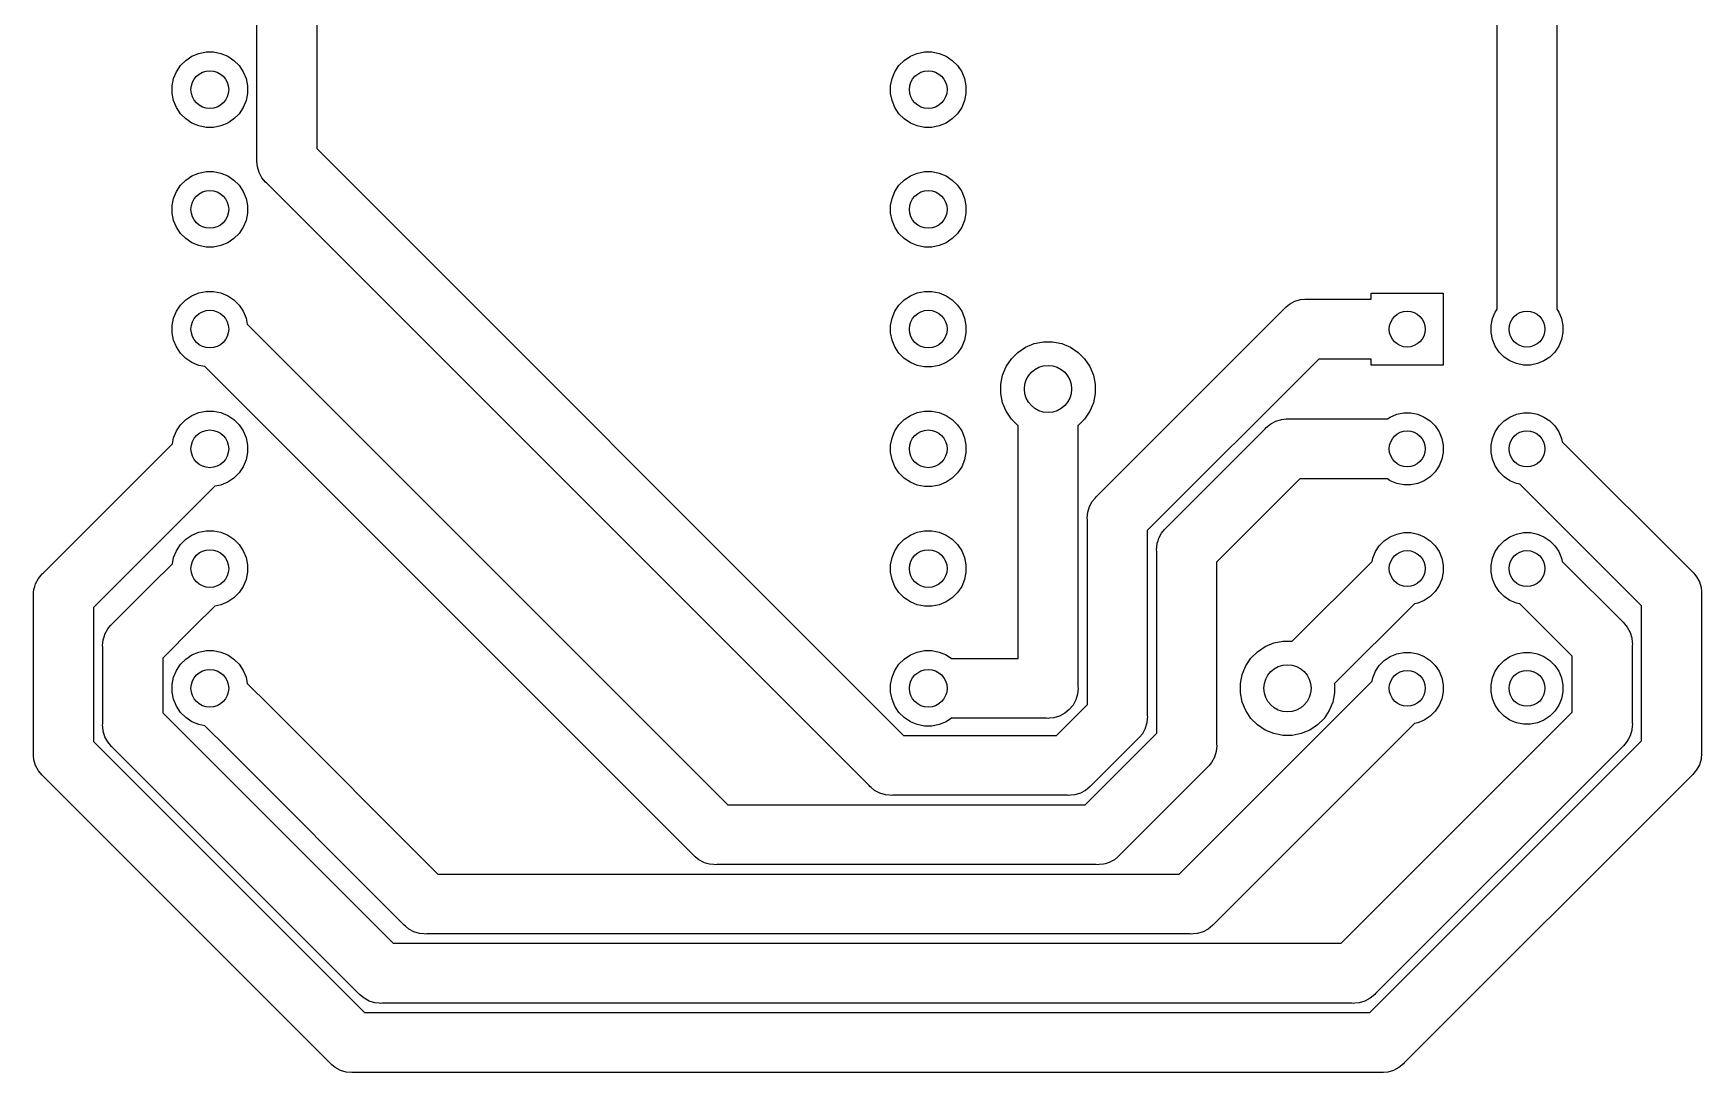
# Model space of a CAD drawing. Extents: x 115.6 to 162.3, y -107.2 to -49.5.
# Drawn here: x 115.64 to 151.03, y -107.21 to -85.17 of the extents above; entities that cross this region are included whole.
import ezdxf

# ---------------------------------------------------------------- set-up
doc = ezdxf.new("R2010")
doc.units = 0
doc.layers.add('BLACK', color=7, linetype='CONTINUOUS')

msp = doc.modelspace()

# ---------------------------------------------------------------- linework, layer by layer
at = {"layer": 'BLACK', "linetype": 'CONTINUOUS'}
for p, q in [((121.65, -72.7862), (121.65, -87.6118)), ((120.38, -87.8436), (120.38, -73.018)), ((147.955, -83.8158), (147.955, -91.0188)), ((146.685, -90.3312), (146.685, -84.0476)), ((119.001, -85.651), (119.147, -85.5907)), ((119.147, -85.5907), (119.301, -85.56)), ((119.301, -85.56), (119.459, -85.56)), ((119.459, -85.56), (119.613, -85.5907)), ((119.613, -85.5907), (119.759, -85.651)), ((134.241, -85.651), (134.387, -85.5907)), ((134.387, -85.5907), (134.541, -85.56)), ((134.541, -85.56), (134.699, -85.56)), ((134.699, -85.56), (134.853, -85.5907)), ((134.853, -85.5907), (134.999, -85.651)), ((118.611, -86.1266), (118.671, -85.9811)), ((118.671, -85.9811), (118.759, -85.85)), ((118.759, -85.85), (118.87, -85.7386)), ((118.87, -85.7386), (119.001, -85.651)), ((119.759, -85.651), (119.89, -85.7386)), ((119.89, -85.7386), (120.001, -85.85)), ((120.001, -85.85), (120.089, -85.9811)), ((120.089, -85.9811), (120.149, -86.1266)), ((133.851, -86.1266), (133.911, -85.9811)), ((133.911, -85.9811), (133.999, -85.85)), ((133.999, -85.85), (134.11, -85.7386)), ((134.11, -85.7386), (134.241, -85.651)), ((134.999, -85.651), (135.13, -85.7386)), ((135.13, -85.7386), (135.241, -85.85)), ((135.241, -85.85), (135.329, -85.9811)), ((135.329, -85.9811), (135.389, -86.1266)), ((118.58, -86.2812), (118.611, -86.1266)), ((118.58, -86.4388), (118.58, -86.2812)), ((120.149, -86.1266), (120.18, -86.2812)), ((120.18, -86.2812), (120.18, -86.4388)), ((133.82, -86.2812), (133.851, -86.1266)), ((133.82, -86.4388), (133.82, -86.2812)), ((135.389, -86.1266), (135.42, -86.2812)), ((135.42, -86.2812), (135.42, -86.4388)), ((118.611, -86.5934), (118.58, -86.4388)), ((118.671, -86.7389), (118.611, -86.5934)), ((120.149, -86.5934), (120.089, -86.7389)), ((120.18, -86.4388), (120.149, -86.5934)), ((133.851, -86.5934), (133.82, -86.4388)), ((133.911, -86.7389), (133.851, -86.5934)), ((135.389, -86.5934), (135.329, -86.7389)), ((135.42, -86.4388), (135.389, -86.5934)), ((118.759, -86.87), (118.671, -86.7389)), ((118.87, -86.9814), (118.759, -86.87)), ((119.001, -87.069), (118.87, -86.9814)), ((119.89, -86.9814), (119.759, -87.069)), ((120.001, -86.87), (119.89, -86.9814)), ((120.089, -86.7389), (120.001, -86.87)), ((133.999, -86.87), (133.911, -86.7389)), ((134.11, -86.9814), (133.999, -86.87)), ((134.241, -87.069), (134.11, -86.9814)), ((135.13, -86.9814), (134.999, -87.069)), ((135.241, -86.87), (135.13, -86.9814)), ((135.329, -86.7389), (135.241, -86.87)), ((119.147, -87.1293), (119.001, -87.069)), ((119.301, -87.16), (119.147, -87.1293)), ((119.459, -87.16), (119.301, -87.16)), ((119.613, -87.1293), (119.459, -87.16)), ((119.759, -87.069), (119.613, -87.1293)), ((134.387, -87.1293), (134.241, -87.069)), ((134.541, -87.16), (134.387, -87.1293)), ((134.699, -87.16), (134.541, -87.16)), ((134.853, -87.1293), (134.699, -87.16)), ((134.999, -87.069), (134.853, -87.1293)), ((121.65, -87.6118), (134.098, -100.06)), ((119.147, -88.1307), (119.301, -88.1)), ((119.301, -88.1), (119.459, -88.1)), ((119.459, -88.1), (119.613, -88.1307)), ((120.377, -87.8748), (120.38, -87.8436)), ((120.389, -87.9993), (120.377, -87.8748)), ((120.425, -88.119), (120.389, -87.9993)), ((134.387, -88.1307), (134.541, -88.1)), ((134.541, -88.1), (134.699, -88.1)), ((134.699, -88.1), (134.853, -88.1307)), ((118.671, -88.5211), (118.759, -88.39)), ((118.759, -88.39), (118.87, -88.2786)), ((118.87, -88.2786), (119.001, -88.191)), ((119.001, -88.191), (119.147, -88.1307)), ((119.613, -88.1307), (119.759, -88.191)), ((119.759, -88.191), (119.89, -88.2786)), ((119.89, -88.2786), (120.001, -88.39)), ((120.001, -88.39), (120.089, -88.5211)), ((120.484, -88.2293), (120.425, -88.119)), ((120.564, -88.326), (120.484, -88.2293)), ((120.484, -88.2293), (120.484, -88.2293)), ((120.588, -88.3459), (120.564, -88.326)), ((133.364, -101.122), (120.588, -88.3459)), ((133.911, -88.5211), (133.999, -88.39)), ((133.999, -88.39), (134.11, -88.2786)), ((134.11, -88.2786), (134.241, -88.191)), ((134.241, -88.191), (134.387, -88.1307)), ((134.853, -88.1307), (134.999, -88.191)), ((134.999, -88.191), (135.13, -88.2786)), ((135.13, -88.2786), (135.241, -88.39)), ((135.241, -88.39), (135.329, -88.5211)), ((118.58, -88.8212), (118.611, -88.6666)), ((118.58, -88.9788), (118.58, -88.8212)), ((118.611, -88.6666), (118.671, -88.5211)), ((120.089, -88.5211), (120.149, -88.6666)), ((120.149, -88.6666), (120.18, -88.8212)), ((120.18, -88.8212), (120.18, -88.9788)), ((133.82, -88.8212), (133.851, -88.6666)), ((133.82, -88.9788), (133.82, -88.8212)), ((133.851, -88.6666), (133.911, -88.5211)), ((135.329, -88.5211), (135.389, -88.6666)), ((135.389, -88.6666), (135.42, -88.8212)), ((135.42, -88.8212), (135.42, -88.9788)), ((118.611, -89.1334), (118.58, -88.9788)), ((118.671, -89.2789), (118.611, -89.1334)), ((120.149, -89.1334), (120.089, -89.2789)), ((120.18, -88.9788), (120.149, -89.1334)), ((133.851, -89.1334), (133.82, -88.9788)), ((133.911, -89.2789), (133.851, -89.1334)), ((135.389, -89.1334), (135.329, -89.2789)), ((135.42, -88.9788), (135.389, -89.1334)), ((118.759, -89.41), (118.671, -89.2789)), ((118.87, -89.5214), (118.759, -89.41)), ((119.001, -89.609), (118.87, -89.5214)), ((119.89, -89.5214), (119.759, -89.609)), ((120.001, -89.41), (119.89, -89.5214)), ((120.089, -89.2789), (120.001, -89.41)), ((133.999, -89.41), (133.911, -89.2789)), ((134.11, -89.5214), (133.999, -89.41)), ((134.241, -89.609), (134.11, -89.5214)), ((135.13, -89.5214), (134.999, -89.609)), ((135.241, -89.41), (135.13, -89.5214)), ((135.329, -89.2789), (135.241, -89.41)), ((119.147, -89.6693), (119.001, -89.609)), ((119.301, -89.7), (119.147, -89.6693)), ((119.459, -89.7), (119.301, -89.7)), ((119.613, -89.6693), (119.459, -89.7)), ((119.759, -89.609), (119.613, -89.6693)), ((134.387, -89.6693), (134.241, -89.609)), ((134.541, -89.7), (134.387, -89.6693)), ((134.699, -89.7), (134.541, -89.7)), ((134.853, -89.6693), (134.699, -89.7)), ((134.999, -89.609), (134.853, -89.6693)), ((146.685, -91.0188), (146.685, -90.3312)), ((146.685, -90.3312), (146.685, -90.3312)), ((118.671, -91.0611), (118.759, -90.93)), ((118.759, -90.93), (118.87, -90.8186)), ((118.87, -90.8186), (119.001, -90.731)), ((119.001, -90.731), (119.147, -90.6707)), ((119.147, -90.6707), (119.301, -90.64)), ((119.301, -90.64), (119.459, -90.64)), ((119.459, -90.64), (119.613, -90.6707)), ((119.613, -90.6707), (119.759, -90.731)), ((119.759, -90.731), (119.89, -90.8186)), ((119.89, -90.8186), (120.001, -90.93)), ((120.001, -90.93), (120.089, -91.0611)), ((133.911, -91.0611), (133.999, -90.93)), ((133.999, -90.93), (134.11, -90.8186)), ((134.11, -90.8186), (134.241, -90.731)), ((134.241, -90.731), (134.387, -90.6707)), ((134.387, -90.6707), (134.541, -90.64)), ((134.541, -90.64), (134.699, -90.64)), ((134.699, -90.64), (134.853, -90.6707)), ((134.853, -90.6707), (134.999, -90.731)), ((134.999, -90.731), (135.13, -90.8186)), ((135.13, -90.8186), (135.241, -90.93)), ((135.241, -90.93), (135.329, -91.0611)), ((142.213, -90.9689), (142.286, -90.9095)), ((142.286, -90.9095), (142.396, -90.8505)), ((142.396, -90.8505), (142.516, -90.8142)), ((142.516, -90.8142), (142.609, -90.805)), ((142.609, -90.805), (142.64, -90.8019)), ((142.609, -90.805), (142.609, -90.805)), ((142.64, -90.8019), (142.671, -90.805)), ((142.671, -90.805), (144.018, -90.805)), ((144.018, -90.805), (144.018, -90.678)), ((144.018, -90.678), (145.542, -90.678)), ((145.542, -90.678), (145.542, -92.202)), ((118.58, -91.3612), (118.611, -91.2066)), ((118.611, -91.2066), (118.671, -91.0611)), ((120.089, -91.0611), (120.149, -91.2066)), ((120.149, -91.2066), (120.175, -91.3372)), ((133.82, -91.3612), (133.851, -91.2066)), ((133.851, -91.2066), (133.911, -91.0611)), ((135.329, -91.0611), (135.389, -91.2066)), ((135.389, -91.2066), (135.42, -91.3612)), ((138.203, -94.9789), (142.169, -91.013)), ((142.169, -91.013), (142.189, -90.9888)), ((142.189, -90.9888), (142.213, -90.9689)), ((142.213, -90.9689), (142.213, -90.9689)), ((146.558, -91.3649), (146.587, -91.2177)), ((146.587, -91.2177), (146.645, -91.0791)), ((146.645, -91.0791), (146.685, -91.0188)), ((147.955, -91.0188), (147.995, -91.0791)), ((147.995, -91.0791), (148.053, -91.2177)), ((148.053, -91.2177), (148.082, -91.3649)), ((118.58, -91.5188), (118.58, -91.3612)), ((118.611, -91.6734), (118.58, -91.5188)), ((120.175, -91.3372), (130.368, -101.53)), ((133.82, -91.5188), (133.82, -91.3612)), ((133.851, -91.6734), (133.82, -91.5188)), ((135.42, -91.5188), (135.389, -91.6734)), ((135.42, -91.3612), (135.42, -91.5188)), ((146.558, -91.5151), (146.558, -91.3649)), ((146.587, -91.6623), (146.558, -91.5151)), ((148.082, -91.5151), (148.053, -91.6623)), ((148.082, -91.3649), (148.082, -91.5151)), ((118.671, -91.8189), (118.611, -91.6734)), ((118.759, -91.95), (118.671, -91.8189)), ((118.87, -92.0614), (118.759, -91.95)), ((133.911, -91.8189), (133.851, -91.6734)), ((133.999, -91.95), (133.911, -91.8189)), ((134.11, -92.0614), (133.999, -91.95)), ((135.241, -91.95), (135.13, -92.0614)), ((135.329, -91.8189), (135.241, -91.95)), ((135.389, -91.6734), (135.329, -91.8189)), ((136.383, -92.0725), (136.523, -91.9332)), ((136.523, -91.9332), (136.686, -91.8238)), ((136.686, -91.8238), (136.868, -91.7484)), ((136.868, -91.7484), (137.062, -91.71)), ((137.062, -91.71), (137.258, -91.71)), ((137.258, -91.71), (137.452, -91.7484)), ((137.452, -91.7484), (137.634, -91.8238)), ((137.634, -91.8238), (137.797, -91.9332)), ((137.797, -91.9332), (137.937, -92.0725)), ((146.645, -91.8009), (146.587, -91.6623)), ((146.728, -91.9257), (146.645, -91.8009)), ((146.834, -92.0319), (146.728, -91.9257)), ((147.912, -91.9257), (147.806, -92.0319)), ((147.995, -91.8009), (147.912, -91.9257)), ((148.053, -91.6623), (147.995, -91.8009)), ((119.001, -92.149), (118.87, -92.0614)), ((119.147, -92.2093), (119.001, -92.149)), ((119.277, -92.2352), (119.147, -92.2093)), ((129.634, -102.592), (119.277, -92.2352)), ((134.241, -92.149), (134.11, -92.0614)), ((134.387, -92.2093), (134.241, -92.149)), ((134.541, -92.24), (134.387, -92.2093)), ((134.699, -92.24), (134.541, -92.24)), ((134.853, -92.2093), (134.699, -92.24)), ((134.999, -92.149), (134.853, -92.2093)), ((135.13, -92.0614), (134.999, -92.149)), ((136.198, -92.4183), (136.274, -92.2363)), ((136.274, -92.2363), (136.383, -92.0725)), ((137.937, -92.0725), (138.046, -92.2363)), ((138.046, -92.2363), (138.122, -92.4183)), ((142.903, -92.075), (139.265, -95.713)), ((144.018, -92.075), (142.903, -92.075)), ((144.018, -92.202), (144.018, -92.075)), ((145.542, -92.202), (144.018, -92.202)), ((146.959, -92.1153), (146.834, -92.0319)), ((147.098, -92.1727), (146.959, -92.1153)), ((147.245, -92.202), (147.098, -92.1727)), ((147.395, -92.202), (147.245, -92.202)), ((147.542, -92.1727), (147.395, -92.202)), ((147.681, -92.1153), (147.542, -92.1727)), ((147.806, -92.0319), (147.681, -92.1153)), ((136.16, -92.6115), (136.198, -92.4183)), ((136.16, -92.8085), (136.16, -92.6115)), ((138.122, -92.4183), (138.16, -92.6115)), ((138.16, -92.6115), (138.16, -92.8085)), ((136.198, -93.0017), (136.16, -92.8085)), ((136.274, -93.1837), (136.198, -93.0017)), ((138.122, -93.0017), (138.046, -93.1837)), ((138.16, -92.8085), (138.122, -93.0017)), ((118.759, -93.47), (118.87, -93.3586)), ((118.87, -93.3586), (119.001, -93.271)), ((119.001, -93.271), (119.147, -93.2107)), ((119.147, -93.2107), (119.301, -93.18)), ((119.301, -93.18), (119.459, -93.18)), ((119.459, -93.18), (119.613, -93.2107)), ((119.613, -93.2107), (119.759, -93.271)), ((119.759, -93.271), (119.89, -93.3586)), ((119.89, -93.3586), (120.001, -93.47)), ((133.999, -93.47), (134.11, -93.3586)), ((134.11, -93.3586), (134.241, -93.271)), ((134.241, -93.271), (134.387, -93.2107)), ((134.387, -93.2107), (134.541, -93.18)), ((134.541, -93.18), (134.699, -93.18)), ((134.699, -93.18), (134.853, -93.2107)), ((134.853, -93.2107), (134.999, -93.271)), ((134.999, -93.271), (135.13, -93.3586)), ((135.13, -93.3586), (135.241, -93.47)), ((136.383, -93.3475), (136.274, -93.1837)), ((136.523, -93.4868), (136.383, -93.3475)), ((137.937, -93.3475), (137.797, -93.4868)), ((138.046, -93.1837), (137.937, -93.3475)), ((141.886, -93.4495), (141.996, -93.3905)), ((141.996, -93.3905), (142.116, -93.3542)), ((142.116, -93.3542), (142.209, -93.345)), ((142.209, -93.345), (142.24, -93.3419)), ((142.209, -93.345), (142.209, -93.345)), ((142.24, -93.3419), (142.271, -93.345)), ((142.271, -93.345), (144.359, -93.345)), ((144.359, -93.345), (144.419, -93.3047)), ((144.419, -93.3047), (144.558, -93.2473)), ((144.558, -93.2473), (144.705, -93.218)), ((144.705, -93.218), (144.855, -93.218)), ((144.855, -93.218), (145.002, -93.2473)), ((145.002, -93.2473), (145.141, -93.3047)), ((145.141, -93.3047), (145.266, -93.3881)), ((145.266, -93.3881), (145.372, -93.4943)), ((146.728, -93.4943), (146.834, -93.3881)), ((146.834, -93.3881), (146.959, -93.3047)), ((146.959, -93.3047), (147.098, -93.2473)), ((147.098, -93.2473), (147.245, -93.218)), ((147.245, -93.218), (147.395, -93.218)), ((147.395, -93.218), (147.542, -93.2473)), ((147.542, -93.2473), (147.681, -93.3047)), ((147.681, -93.3047), (147.806, -93.3881)), ((147.806, -93.3881), (147.912, -93.4943)), ((118.585, -93.8772), (118.611, -93.7466)), ((118.611, -93.7466), (118.671, -93.6011)), ((118.671, -93.6011), (118.759, -93.47)), ((120.001, -93.47), (120.089, -93.6011)), ((120.089, -93.6011), (120.149, -93.7466)), ((120.149, -93.7466), (120.18, -93.9012)), ((133.82, -93.9012), (133.851, -93.7466)), ((133.851, -93.7466), (133.911, -93.6011)), ((133.911, -93.6011), (133.999, -93.47)), ((135.241, -93.47), (135.329, -93.6011)), ((135.329, -93.6011), (135.389, -93.7466)), ((135.389, -93.7466), (135.42, -93.9012)), ((136.525, -93.4884), (136.523, -93.4868)), ((136.525, -98.425), (136.525, -93.4884)), ((137.797, -93.4868), (137.795, -93.4884)), ((137.795, -93.4884), (137.795, -99.0288)), ((139.673, -95.6489), (141.769, -93.553)), ((141.769, -93.553), (141.789, -93.5288)), ((141.789, -93.5288), (141.813, -93.5089)), ((141.813, -93.5089), (141.886, -93.4495)), ((141.813, -93.5089), (141.813, -93.5089)), ((145.372, -93.4943), (145.455, -93.6191)), ((145.455, -93.6191), (145.513, -93.7577)), ((145.513, -93.7577), (145.542, -93.9049)), ((146.558, -93.9049), (146.587, -93.7577)), ((146.587, -93.7577), (146.645, -93.6191)), ((146.645, -93.6191), (146.728, -93.4943)), ((147.912, -93.4943), (147.995, -93.6191)), ((147.995, -93.6191), (148.053, -93.7577)), ((148.053, -93.7577), (148.067, -93.8288)), ((118.153, -94.3089), (118.585, -93.8772)), ((120.18, -94.0588), (120.149, -94.2134)), ((120.18, -93.9012), (120.18, -94.0588)), ((133.82, -94.0588), (133.82, -93.9012)), ((133.851, -94.2134), (133.82, -94.0588)), ((135.42, -94.0588), (135.389, -94.2134)), ((135.42, -93.9012), (135.42, -94.0588)), ((145.542, -94.055), (145.513, -94.2023)), ((145.542, -93.9049), (145.542, -94.055)), ((146.558, -94.055), (146.558, -93.9049)), ((146.587, -94.2023), (146.558, -94.055)), ((148.067, -93.8288), (150.814, -96.576)), ((115.848, -96.6139), (118.153, -94.3089)), ((118.153, -94.3089), (118.153, -94.3089)), ((120.089, -94.3589), (120.001, -94.49)), ((120.149, -94.2134), (120.089, -94.3589)), ((133.911, -94.3589), (133.851, -94.2134)), ((133.999, -94.49), (133.911, -94.3589)), ((135.329, -94.3589), (135.241, -94.49)), ((135.389, -94.2134), (135.329, -94.3589)), ((145.372, -94.4657), (145.266, -94.5719)), ((145.455, -94.3409), (145.372, -94.4657)), ((145.513, -94.2023), (145.455, -94.3409)), ((146.645, -94.3409), (146.587, -94.2023)), ((146.728, -94.4657), (146.645, -94.3409)), ((146.834, -94.5719), (146.728, -94.4657)), ((119.483, -94.7752), (119.051, -95.207)), ((119.613, -94.7493), (119.483, -94.7752)), ((119.759, -94.689), (119.613, -94.7493)), ((119.89, -94.6014), (119.759, -94.689)), ((120.001, -94.49), (119.89, -94.6014)), ((134.11, -94.6014), (133.999, -94.49)), ((134.241, -94.689), (134.11, -94.6014)), ((134.387, -94.7493), (134.241, -94.689)), ((134.541, -94.78), (134.387, -94.7493)), ((134.699, -94.78), (134.541, -94.78)), ((134.853, -94.7493), (134.699, -94.78)), ((134.999, -94.689), (134.853, -94.7493)), ((135.13, -94.6014), (134.999, -94.689)), ((135.241, -94.49), (135.13, -94.6014)), ((142.503, -94.615), (140.735, -96.383)), ((144.359, -94.615), (142.503, -94.615)), ((144.419, -94.6553), (144.359, -94.615)), ((144.558, -94.7127), (144.419, -94.6553)), ((144.705, -94.742), (144.558, -94.7127)), ((144.855, -94.742), (144.705, -94.742)), ((145.002, -94.7127), (144.855, -94.742)), ((145.141, -94.6553), (145.002, -94.7127)), ((145.266, -94.5719), (145.141, -94.6553)), ((146.959, -94.6553), (146.834, -94.5719)), ((147.098, -94.7127), (146.959, -94.6553)), ((147.169, -94.7269), (147.098, -94.7127)), ((149.752, -97.31), (147.169, -94.7269)), ((138.041, -95.2058), (138.099, -95.0955)), ((138.099, -95.0955), (138.158, -95.0242)), ((138.158, -95.0242), (138.179, -94.9988)), ((138.179, -94.9988), (138.203, -94.9789)), ((119.051, -95.207), (116.91, -97.348)), ((119.051, -95.207), (119.051, -95.207)), ((137.992, -95.45), (138.004, -95.3255)), ((137.995, -95.4812), (137.992, -95.45)), ((137.995, -99.4059), (137.995, -95.4812)), ((138.004, -95.3255), (138.041, -95.2058)), ((118.759, -96.01), (118.87, -95.8986)), ((118.87, -95.8986), (119.001, -95.811)), ((119.001, -95.811), (119.147, -95.7507)), ((119.147, -95.7507), (119.301, -95.72)), ((119.301, -95.72), (119.459, -95.72)), ((119.459, -95.72), (119.613, -95.7507)), ((119.613, -95.7507), (119.759, -95.811)), ((119.759, -95.811), (119.89, -95.8986)), ((119.89, -95.8986), (120.001, -96.01)), ((133.999, -96.01), (134.11, -95.8986)), ((134.11, -95.8986), (134.241, -95.811)), ((134.241, -95.811), (134.387, -95.7507)), ((134.387, -95.7507), (134.541, -95.72)), ((134.541, -95.72), (134.699, -95.72)), ((134.699, -95.72), (134.853, -95.7507)), ((134.853, -95.7507), (134.999, -95.811)), ((134.999, -95.811), (135.13, -95.8986)), ((135.13, -95.8986), (135.241, -96.01)), ((139.265, -95.713), (139.265, -99.6377)), ((139.494, -95.9305), (139.511, -95.8758)), ((139.511, -95.8758), (139.569, -95.7655)), ((139.569, -95.7655), (139.629, -95.693)), ((139.629, -95.693), (139.649, -95.6688)), ((139.649, -95.6688), (139.673, -95.6489)), ((144.294, -95.9281), (144.419, -95.8447)), ((144.419, -95.8447), (144.558, -95.7873)), ((144.558, -95.7873), (144.705, -95.758)), ((144.705, -95.758), (144.855, -95.758)), ((144.855, -95.758), (145.002, -95.7873)), ((145.002, -95.7873), (145.141, -95.8447)), ((145.141, -95.8447), (145.266, -95.9281)), ((146.834, -95.9281), (146.959, -95.8447)), ((146.959, -95.8447), (147.098, -95.7873)), ((147.098, -95.7873), (147.245, -95.758)), ((147.245, -95.758), (147.395, -95.758)), ((147.395, -95.758), (147.542, -95.7873)), ((147.542, -95.7873), (147.681, -95.8447)), ((147.681, -95.8447), (147.806, -95.9281)), ((118.611, -96.2866), (118.671, -96.1411)), ((118.671, -96.1411), (118.759, -96.01)), ((120.001, -96.01), (120.089, -96.1411)), ((120.089, -96.1411), (120.149, -96.2866)), ((133.851, -96.2866), (133.911, -96.1411)), ((133.911, -96.1411), (133.999, -96.01)), ((135.241, -96.01), (135.329, -96.1411)), ((135.329, -96.1411), (135.389, -96.2866)), ((139.462, -96.12), (139.474, -95.9955)), ((139.465, -96.1512), (139.462, -96.12)), ((139.465, -100.015), (139.465, -96.1512)), ((139.474, -95.9955), (139.479, -95.9805)), ((139.479, -95.9805), (139.494, -95.9305)), ((144.047, -96.2977), (144.105, -96.1591)), ((144.105, -96.1591), (144.188, -96.0343)), ((144.188, -96.0343), (144.294, -95.9281)), ((145.266, -95.9281), (145.372, -96.0343)), ((145.372, -96.0343), (145.455, -96.1591)), ((145.455, -96.1591), (145.513, -96.2977)), ((146.587, -96.2977), (146.645, -96.1591)), ((146.645, -96.1591), (146.728, -96.0343)), ((146.728, -96.0343), (146.834, -95.9281)), ((147.806, -95.9281), (147.912, -96.0343)), ((147.912, -96.0343), (147.995, -96.1591)), ((147.995, -96.1591), (148.053, -96.2977)), ((118.153, -96.8489), (118.585, -96.4172)), ((118.585, -96.4172), (118.611, -96.2866)), ((120.149, -96.2866), (120.18, -96.4412)), ((120.18, -96.5988), (120.149, -96.7534)), ((120.18, -96.4412), (120.18, -96.5988)), ((133.82, -96.4412), (133.851, -96.2866)), ((133.82, -96.5988), (133.82, -96.4412)), ((133.851, -96.7534), (133.82, -96.5988)), ((135.389, -96.2866), (135.42, -96.4412)), ((135.42, -96.5988), (135.389, -96.7534)), ((135.42, -96.4412), (135.42, -96.5988)), ((140.735, -96.383), (140.735, -100.247)), ((142.341, -98.0606), (144.033, -96.3688)), ((144.033, -96.3688), (144.047, -96.2977)), ((145.513, -96.2977), (145.542, -96.4449)), ((145.542, -96.5951), (145.513, -96.7423)), ((145.542, -96.4449), (145.542, -96.5951)), ((146.558, -96.4449), (146.587, -96.2977)), ((146.558, -96.5951), (146.558, -96.4449)), ((146.587, -96.7423), (146.558, -96.5951)), ((148.053, -96.2977), (148.067, -96.3688)), ((148.067, -96.3688), (149.344, -97.6459)), ((150.814, -96.576), (150.838, -96.5958)), ((150.838, -96.5958), (150.858, -96.62)), ((115.642, -97.03), (115.649, -96.9605)), ((115.649, -96.9605), (115.668, -96.8989)), ((115.668, -96.8989), (115.685, -96.8408)), ((115.685, -96.8408), (115.744, -96.7305)), ((115.744, -96.7305), (115.804, -96.6581)), ((115.804, -96.6581), (115.824, -96.6338)), ((115.824, -96.6338), (115.848, -96.6139)), ((117.318, -97.6839), (118.153, -96.8489)), ((118.153, -96.8489), (118.153, -96.8489)), ((120.089, -96.8989), (120.001, -97.03)), ((120.149, -96.7534), (120.089, -96.8989)), ((133.911, -96.8989), (133.851, -96.7534)), ((133.999, -97.03), (133.911, -96.8989)), ((135.329, -96.8989), (135.241, -97.03)), ((135.389, -96.7534), (135.329, -96.8989)), ((145.455, -96.8809), (145.372, -97.0057)), ((145.513, -96.7423), (145.455, -96.8809)), ((146.645, -96.8809), (146.587, -96.7423)), ((146.728, -97.0057), (146.645, -96.8809)), ((150.858, -96.62), (150.858, -96.6201)), ((150.858, -96.6201), (150.918, -96.6925)), ((150.918, -96.6925), (150.977, -96.8028)), ((150.977, -96.8028), (150.977, -96.8028)), ((150.977, -96.8028), (151.013, -96.9225)), ((151.013, -96.9225), (151.021, -97.0057)), ((115.637, -97.085), (115.642, -97.03)), ((115.64, -97.1162), (115.637, -97.085)), ((115.64, -100.423), (115.64, -97.1162)), ((119.483, -97.3152), (119.051, -97.747)), ((119.613, -97.2893), (119.483, -97.3152)), ((119.759, -97.229), (119.613, -97.2893)), ((119.89, -97.1414), (119.759, -97.229)), ((120.001, -97.03), (119.89, -97.1414)), ((134.11, -97.1414), (133.999, -97.03)), ((134.241, -97.229), (134.11, -97.1414)), ((134.387, -97.2893), (134.241, -97.229)), ((134.541, -97.32), (134.387, -97.2893)), ((134.853, -97.2893), (134.699, -97.32)), ((134.999, -97.229), (134.853, -97.2893)), ((135.13, -97.1414), (134.999, -97.229)), ((135.241, -97.03), (135.13, -97.1414)), ((144.931, -97.2669), (143.239, -98.9586)), ((145.002, -97.2527), (144.931, -97.2669)), ((145.141, -97.1953), (145.002, -97.2527)), ((145.266, -97.1119), (145.141, -97.1953)), ((145.372, -97.0057), (145.266, -97.1119)), ((146.834, -97.1119), (146.728, -97.0057)), ((146.959, -97.1953), (146.834, -97.1119)), ((147.098, -97.2527), (146.959, -97.1953)), ((147.169, -97.2669), (147.098, -97.2527)), ((148.282, -98.38), (147.169, -97.2669)), ((149.752, -100.172), (149.752, -97.31)), ((151.021, -97.0057), (151.025, -97.047)), ((151.025, -97.047), (151.022, -97.0782)), ((151.022, -97.0782), (151.022, -100.404)), ((116.91, -97.348), (116.91, -100.191)), ((134.699, -97.32), (134.541, -97.32)), ((149.344, -97.6459), (149.368, -97.6658)), ((149.368, -97.6658), (149.388, -97.69)), ((117.119, -98.0305), (117.145, -97.9458)), ((117.145, -97.9458), (117.155, -97.9108)), ((117.155, -97.9108), (117.214, -97.8005)), ((117.214, -97.8005), (117.274, -97.728)), ((117.274, -97.728), (117.294, -97.7038)), ((117.294, -97.7038), (117.318, -97.6839)), ((119.051, -97.747), (118.38, -98.418)), ((119.051, -97.747), (119.051, -97.747)), ((149.388, -97.69), (149.388, -97.69)), ((149.388, -97.69), (149.448, -97.7625)), ((149.448, -97.7625), (149.448, -97.7625)), ((149.448, -97.7625), (149.507, -97.8728)), ((149.507, -97.8728), (149.543, -97.9925)), ((149.543, -97.9925), (149.552, -98.0858)), ((117.107, -98.155), (117.112, -98.0984)), ((117.11, -98.1862), (117.107, -98.155)), ((117.11, -99.8136), (117.11, -98.1862)), ((117.112, -98.0984), (117.119, -98.0305)), ((118.87, -98.4386), (119.001, -98.351)), ((119.001, -98.351), (119.147, -98.2907)), ((119.147, -98.2907), (119.301, -98.26)), ((119.301, -98.26), (119.459, -98.26)), ((119.459, -98.26), (119.613, -98.2907)), ((119.613, -98.2907), (119.759, -98.351)), ((119.759, -98.351), (119.89, -98.4386)), ((134.11, -98.4386), (134.241, -98.351)), ((134.241, -98.351), (134.387, -98.2907)), ((134.387, -98.2907), (134.541, -98.26)), ((134.541, -98.26), (134.699, -98.26)), ((134.699, -98.26), (134.853, -98.2907)), ((134.853, -98.2907), (134.999, -98.351)), ((134.999, -98.351), (135.11, -98.425)), ((141.463, -98.4225), (141.603, -98.2832)), ((141.603, -98.2832), (141.766, -98.1738)), ((141.766, -98.1738), (141.948, -98.0984)), ((141.948, -98.0984), (142.142, -98.06)), ((142.142, -98.06), (142.338, -98.06)), ((142.338, -98.06), (142.341, -98.0606)), ((144.419, -98.3847), (144.558, -98.3273)), ((144.558, -98.3273), (144.705, -98.298)), ((144.705, -98.298), (144.855, -98.298)), ((144.855, -98.298), (145.002, -98.3273)), ((145.002, -98.3273), (145.141, -98.3847)), ((146.959, -98.3847), (147.098, -98.3273)), ((147.098, -98.3273), (147.245, -98.298)), ((147.245, -98.298), (147.395, -98.298)), ((147.395, -98.298), (147.542, -98.3273)), ((147.542, -98.3273), (147.681, -98.3847)), ((149.552, -98.0858), (149.552, -98.0858)), ((149.552, -98.0858), (149.555, -98.117)), ((149.555, -98.117), (149.552, -98.1482)), ((149.552, -98.1482), (149.552, -99.7954)), ((118.38, -98.418), (118.38, -99.5818)), ((118.611, -98.8266), (118.671, -98.6811)), ((118.671, -98.6811), (118.759, -98.55)), ((118.759, -98.55), (118.87, -98.4386)), ((119.89, -98.4386), (120.001, -98.55)), ((120.001, -98.55), (120.089, -98.6811)), ((120.089, -98.6811), (120.149, -98.8266)), ((133.851, -98.8266), (133.911, -98.6811)), ((133.911, -98.6811), (133.999, -98.55)), ((133.999, -98.55), (134.11, -98.4386)), ((135.11, -98.425), (136.525, -98.425)), ((141.278, -98.7683), (141.354, -98.5863)), ((141.354, -98.5863), (141.463, -98.4225)), ((144.047, -98.8377), (144.105, -98.6991)), ((144.105, -98.6991), (144.188, -98.5743)), ((144.188, -98.5743), (144.294, -98.4681)), ((144.294, -98.4681), (144.419, -98.3847)), ((145.141, -98.3847), (145.266, -98.4681)), ((145.266, -98.4681), (145.372, -98.5743)), ((145.372, -98.5743), (145.455, -98.6991)), ((145.455, -98.6991), (145.513, -98.8377)), ((146.587, -98.8377), (146.645, -98.6991)), ((146.645, -98.6991), (146.728, -98.5743)), ((146.728, -98.5743), (146.834, -98.4681)), ((146.834, -98.4681), (146.959, -98.3847)), ((147.681, -98.3847), (147.806, -98.4681)), ((147.806, -98.4681), (147.912, -98.5743)), ((147.912, -98.5743), (147.995, -98.6991)), ((147.995, -98.6991), (148.053, -98.8377)), ((148.282, -99.5635), (148.282, -98.38)), ((118.58, -98.9812), (118.611, -98.8266)), ((118.58, -99.1388), (118.58, -98.9812)), ((120.149, -98.8266), (120.175, -98.9572)), ((120.175, -98.9572), (120.651, -99.433)), ((133.82, -98.9812), (133.851, -98.8266)), ((133.82, -99.1388), (133.82, -98.9812)), ((137.798, -99.06), (137.786, -99.1845)), ((137.795, -99.0288), (137.798, -99.06)), ((139.942, -103), (144.033, -98.9088)), ((141.24, -98.9615), (141.278, -98.7683)), ((141.24, -99.1585), (141.24, -98.9615)), ((143.239, -98.9586), (143.24, -98.9615)), ((143.24, -98.9615), (143.24, -99.1585)), ((144.033, -98.9088), (144.047, -98.8377)), ((145.513, -98.8377), (145.542, -98.9849)), ((145.542, -98.9849), (145.542, -99.135)), ((146.558, -98.9849), (146.587, -98.8377)), ((146.558, -99.135), (146.558, -98.9849)), ((148.053, -98.8377), (148.082, -98.9849)), ((148.082, -98.9849), (148.082, -99.135)), ((118.611, -99.2934), (118.58, -99.1388)), ((118.671, -99.4389), (118.611, -99.2934)), ((118.759, -99.57), (118.671, -99.4389)), ((120.651, -99.433), (120.651, -99.4331)), ((120.651, -99.4331), (124.218, -103)), ((133.851, -99.2934), (133.82, -99.1388)), ((133.911, -99.4389), (133.851, -99.2934)), ((133.999, -99.57), (133.911, -99.4389)), ((137.341, -100.06), (137.995, -99.4059)), ((137.691, -99.4145), (137.611, -99.5112)), ((137.75, -99.3042), (137.691, -99.4145)), ((137.786, -99.1845), (137.75, -99.3042)), ((141.278, -99.3517), (141.24, -99.1585)), ((141.354, -99.5337), (141.278, -99.3517)), ((143.202, -99.3517), (143.126, -99.5337)), ((143.24, -99.1585), (143.202, -99.3517)), ((145.455, -99.4209), (145.372, -99.5457)), ((145.513, -99.2823), (145.455, -99.4209)), ((145.542, -99.135), (145.513, -99.2823)), ((146.587, -99.2823), (146.558, -99.135)), ((146.645, -99.4209), (146.587, -99.2823)), ((146.728, -99.5457), (146.645, -99.4209)), ((147.995, -99.4209), (147.912, -99.5457)), ((148.053, -99.2823), (147.995, -99.4209)), ((148.082, -99.135), (148.053, -99.2823)), ((118.38, -99.5818), (123.268, -104.47)), ((118.87, -99.6814), (118.759, -99.57)), ((119.001, -99.769), (118.87, -99.6814)), ((119.147, -99.8293), (119.001, -99.769)), ((134.11, -99.6814), (133.999, -99.57)), ((134.241, -99.769), (134.11, -99.6814)), ((134.387, -99.8293), (134.241, -99.769)), ((134.999, -99.769), (134.853, -99.8293)), ((135.11, -99.695), (134.999, -99.769)), ((137.129, -99.695), (135.11, -99.695)), ((137.16, -99.6981), (137.129, -99.695)), ((137.191, -99.695), (137.16, -99.6981)), ((137.284, -99.6858), (137.191, -99.695)), ((137.191, -99.695), (137.191, -99.695)), ((137.404, -99.6495), (137.284, -99.6858)), ((137.514, -99.5905), (137.404, -99.6495)), ((137.611, -99.5112), (137.514, -99.5905)), ((139.256, -99.7934), (139.222, -99.9049)), ((139.265, -99.7001), (139.256, -99.7934)), ((139.265, -99.6377), (139.268, -99.6689)), ((139.268, -99.6689), (139.265, -99.7001)), ((139.265, -99.7001), (139.265, -99.7001)), ((141.463, -99.6975), (141.354, -99.5337)), ((141.603, -99.8368), (141.463, -99.6975)), ((143.017, -99.6975), (142.877, -99.8368)), ((143.126, -99.5337), (143.017, -99.6975)), ((143.376, -104.47), (148.282, -99.5635)), ((145.002, -99.7927), (144.931, -99.8069)), ((145.141, -99.7353), (145.002, -99.7927)), ((145.266, -99.6519), (145.141, -99.7353)), ((145.372, -99.5457), (145.266, -99.6519)), ((146.834, -99.6519), (146.728, -99.5457)), ((146.959, -99.7353), (146.834, -99.6519)), ((147.098, -99.7927), (146.959, -99.7353)), ((147.245, -99.822), (147.098, -99.7927)), ((147.542, -99.7927), (147.395, -99.822)), ((147.681, -99.7353), (147.542, -99.7927)), ((147.806, -99.6519), (147.681, -99.7353)), ((147.912, -99.5457), (147.806, -99.6519)), ((117.107, -99.8448), (117.11, -99.8136)), ((117.11, -99.876), (117.107, -99.8448)), ((117.119, -99.9693), (117.11, -99.876)), ((117.11, -99.876), (117.11, -99.876)), ((117.155, -100.089), (117.119, -99.9693)), ((117.214, -100.199), (117.155, -100.089)), ((119.277, -99.8552), (119.147, -99.8293)), ((119.753, -100.331), (119.277, -99.8552)), ((134.098, -100.06), (137.341, -100.06)), ((134.541, -99.86), (134.387, -99.8293)), ((134.699, -99.86), (134.541, -99.86)), ((134.853, -99.8293), (134.699, -99.86)), ((137.95, -101.53), (139.465, -100.015)), ((139.057, -100.14), (138.075, -101.122)), ((139.081, -100.12), (139.057, -100.14)), ((139.101, -100.096), (139.081, -100.12)), ((139.161, -100.023), (139.101, -100.096)), ((139.101, -100.096), (139.101, -100.096)), ((139.22, -99.9131), (139.161, -100.023)), ((139.222, -99.9049), (139.22, -99.9131)), ((144.931, -99.8069), (140.676, -104.062)), ((141.766, -99.9462), (141.603, -99.8368)), ((141.948, -100.022), (141.766, -99.9462)), ((142.142, -100.06), (141.948, -100.022)), ((142.338, -100.06), (142.142, -100.06)), ((142.532, -100.022), (142.338, -100.06)), ((142.714, -99.9462), (142.532, -100.022)), ((142.877, -99.8368), (142.714, -99.9462)), ((147.395, -99.822), (147.245, -99.822)), ((149.468, -100.143), (149.448, -100.181)), ((149.507, -100.071), (149.468, -100.143)), ((149.543, -99.951), (149.507, -100.071)), ((149.552, -99.8578), (149.543, -99.951)), ((149.552, -99.7954), (149.555, -99.8266)), ((149.555, -99.8266), (149.552, -99.8577)), ((149.552, -99.8577), (149.552, -99.8578)), ((115.637, -100.454), (115.64, -100.423)), ((115.64, -100.485), (115.637, -100.454)), ((115.649, -100.578), (115.64, -100.485)), ((115.64, -100.485), (115.64, -100.485)), ((116.91, -100.191), (122.659, -105.94)), ((117.294, -100.296), (117.214, -100.199)), ((117.318, -100.316), (117.294, -100.296)), ((122.534, -105.532), (117.318, -100.316)), ((123.484, -104.062), (119.753, -100.331)), ((119.753, -100.331), (119.753, -100.331)), ((140.726, -100.402), (140.69, -100.522)), ((140.738, -100.278), (140.726, -100.402)), ((140.735, -100.247), (140.738, -100.278)), ((143.984, -105.94), (149.752, -100.172)), ((149.344, -100.298), (144.11, -105.532)), ((149.368, -100.278), (149.344, -100.298)), ((149.396, -100.244), (149.368, -100.278)), ((149.448, -100.181), (149.396, -100.244)), ((151.025, -100.435), (151.013, -100.56)), ((151.022, -100.404), (151.025, -100.435)), ((115.685, -100.698), (115.649, -100.578)), ((115.744, -100.808), (115.685, -100.698)), ((115.824, -100.905), (115.744, -100.808)), ((140.527, -100.749), (138.684, -102.592)), ((140.551, -100.729), (140.527, -100.749)), ((140.571, -100.705), (140.551, -100.729)), ((140.631, -100.632), (140.571, -100.705)), ((140.571, -100.705), (140.571, -100.705)), ((140.69, -100.522), (140.631, -100.632)), ((150.918, -100.79), (150.858, -100.862)), ((150.977, -100.68), (150.918, -100.79)), ((151.013, -100.56), (150.977, -100.68)), ((115.848, -100.925), (115.824, -100.905)), ((121.925, -107.002), (115.848, -100.925)), ((133.384, -101.146), (133.364, -101.122)), ((133.408, -101.166), (133.384, -101.146)), ((133.481, -101.226), (133.408, -101.166)), ((138.055, -101.146), (137.958, -101.226)), ((138.075, -101.122), (138.055, -101.146)), ((150.814, -100.907), (144.718, -107.002)), ((150.838, -100.887), (150.814, -100.907)), ((150.858, -100.862), (150.838, -100.887)), ((150.858, -100.862), (150.858, -100.862)), ((130.368, -101.53), (137.95, -101.53)), ((133.591, -101.285), (133.481, -101.226)), ((133.711, -101.321), (133.591, -101.285)), ((133.804, -101.33), (133.711, -101.321)), ((133.835, -101.333), (133.804, -101.33)), ((133.804, -101.33), (133.804, -101.33)), ((133.866, -101.33), (133.835, -101.333)), ((137.573, -101.33), (133.866, -101.33)), ((137.604, -101.333), (137.573, -101.33)), ((137.635, -101.33), (137.604, -101.333)), ((137.728, -101.321), (137.635, -101.33)), ((137.635, -101.33), (137.635, -101.33)), ((137.848, -101.285), (137.728, -101.321)), ((137.958, -101.226), (137.848, -101.285)), ((129.654, -102.616), (129.634, -102.592)), ((129.678, -102.636), (129.654, -102.616)), ((138.664, -102.616), (138.64, -102.636)), ((138.684, -102.592), (138.664, -102.616)), ((129.751, -102.696), (129.678, -102.636)), ((129.678, -102.636), (129.678, -102.636)), ((129.861, -102.755), (129.751, -102.696)), ((129.897, -102.766), (129.861, -102.755)), ((129.981, -102.791), (129.897, -102.766)), ((130.074, -102.8), (129.981, -102.791)), ((130.105, -102.803), (130.074, -102.8)), ((130.074, -102.8), (130.074, -102.8)), ((130.136, -102.8), (130.105, -102.803)), ((138.182, -102.8), (130.136, -102.8)), ((138.213, -102.803), (138.182, -102.8)), ((138.244, -102.8), (138.213, -102.803)), ((138.337, -102.791), (138.244, -102.8)), ((138.244, -102.8), (138.244, -102.8)), ((138.374, -102.78), (138.337, -102.791)), ((138.457, -102.755), (138.374, -102.78)), ((138.567, -102.696), (138.457, -102.755)), ((138.64, -102.636), (138.567, -102.696)), ((124.218, -103), (139.942, -103)), ((123.504, -104.086), (123.484, -104.062)), ((123.528, -104.106), (123.504, -104.086)), ((123.601, -104.166), (123.528, -104.106)), ((123.711, -104.225), (123.601, -104.166)), ((123.831, -104.261), (123.711, -104.225)), ((123.924, -104.27), (123.831, -104.261)), ((123.955, -104.273), (123.924, -104.27)), ((123.924, -104.27), (123.924, -104.27)), ((123.986, -104.27), (123.955, -104.273)), ((140.174, -104.27), (123.986, -104.27)), ((140.205, -104.273), (140.174, -104.27)), ((140.236, -104.27), (140.205, -104.273)), ((140.329, -104.261), (140.236, -104.27)), ((140.236, -104.27), (140.236, -104.27)), ((140.449, -104.225), (140.329, -104.261)), ((140.559, -104.166), (140.449, -104.225)), ((140.656, -104.086), (140.559, -104.166)), ((140.676, -104.062), (140.656, -104.086)), ((123.268, -104.47), (143.376, -104.47)), ((122.554, -105.556), (122.534, -105.532)), ((122.651, -105.636), (122.554, -105.556)), ((122.761, -105.695), (122.651, -105.636)), ((122.881, -105.731), (122.761, -105.695)), ((122.974, -105.74), (122.881, -105.731)), ((123.005, -105.743), (122.974, -105.74)), ((122.974, -105.74), (122.974, -105.74)), ((123.036, -105.74), (123.005, -105.743)), ((143.607, -105.74), (123.036, -105.74)), ((143.639, -105.743), (143.607, -105.74)), ((143.67, -105.74), (143.639, -105.743)), ((143.763, -105.731), (143.67, -105.74)), ((143.67, -105.74), (143.67, -105.74)), ((143.883, -105.695), (143.763, -105.731)), ((143.993, -105.636), (143.883, -105.695)), ((144.09, -105.556), (143.993, -105.636)), ((144.11, -105.532), (144.09, -105.556)), ((122.659, -105.94), (143.984, -105.94)), ((121.945, -107.026), (121.925, -107.002)), ((121.969, -107.046), (121.945, -107.026)), ((122.042, -107.106), (121.969, -107.046)), ((121.969, -107.046), (121.969, -107.046)), ((122.152, -107.165), (122.042, -107.106)), ((122.272, -107.201), (122.152, -107.165)), ((122.396, -107.213), (122.272, -107.201)), ((122.428, -107.21), (122.396, -107.213)), ((144.216, -107.21), (122.428, -107.21)), ((144.247, -107.213), (144.216, -107.21)), ((144.279, -107.21), (144.247, -107.213)), ((144.372, -107.201), (144.279, -107.21)), ((144.279, -107.21), (144.279, -107.21)), ((144.492, -107.165), (144.372, -107.201)), ((144.602, -107.106), (144.492, -107.165)), ((144.699, -107.026), (144.602, -107.106)), ((144.718, -107.002), (144.699, -107.026))]:
    msp.add_line(p, q, dxfattribs=at)
at = {"layer": 'BLACK'}
for centre, radius in [((119.38, -86.36), 0.4), ((134.62, -86.36), 0.4), ((119.38, -88.9), 0.4), ((134.62, -88.9), 0.4), ((119.38, -91.44), 0.4), ((134.62, -91.44), 0.4), ((144.78, -91.44), 0.381), ((147.32, -91.44), 0.381), ((137.16, -92.71), 0.5), ((119.38, -93.98), 0.4), ((134.62, -93.98), 0.4), ((144.78, -93.98), 0.381), ((147.32, -93.98), 0.381), ((119.38, -96.52), 0.4), ((134.62, -96.52), 0.4), ((144.78, -96.52), 0.381), ((147.32, -96.52), 0.381), ((119.38, -99.06), 0.4), ((134.62, -99.06), 0.4), ((142.24, -99.06), 0.5), ((144.78, -99.06), 0.381), ((147.32, -99.06), 0.381)]:
    msp.add_circle(centre, radius, dxfattribs=at)

doc.saveas('drawing.dxf')
